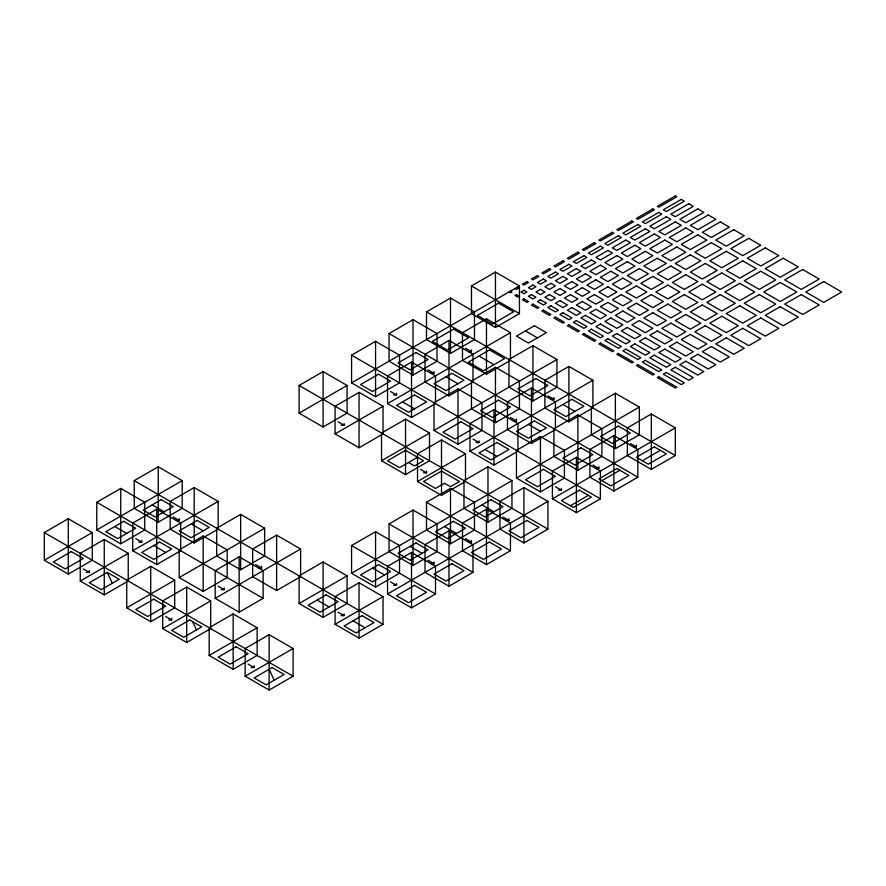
<?xml version="1.0" encoding="UTF-8"?>
<svg xmlns="http://www.w3.org/2000/svg" width="886" height="886" viewBox="0 0 886 886"><rect width="100%" height="100%" fill="white"/><g stroke="black" fill="none" stroke-linecap="round" stroke-linejoin="round"><path stroke-width="1.33" d="M44.3 532.564L68.277 518.72L92.266 532.564L92.266 560.262L68.277 574.106L44.3 560.262L44.3 532.564L293.111 676.217L293.111 648.519L269.134 634.675L245.145 648.519L245.145 676.217L269.134 690.061L293.111 676.217M96.762 502.273L120.74 488.43L144.728 502.273L144.728 529.972L120.74 543.816L96.762 529.972L96.762 502.273L263.131 598.338L263.131 570.639L239.154 556.796L215.176 570.639L215.176 598.338L239.154 612.182L263.131 598.338M134.229 480.644L158.217 466.8L182.195 480.644L182.195 508.331L158.217 522.186L134.229 508.331L134.229 480.644L383.04 624.298L383.04 596.599L359.063 582.755L335.085 596.599L335.085 624.298L359.063 638.142L383.04 624.298M299.114 385.454L323.091 371.611L347.068 385.454L347.068 413.142L323.091 426.986L299.114 413.142L299.114 385.454L547.925 529.108L547.925 501.41L523.936 487.566L499.959 501.41L499.959 529.108L523.936 542.952L547.925 529.108M351.565 355.164L375.553 341.32L399.531 355.164L399.531 382.852L375.553 396.706L351.565 382.852L351.565 355.164L600.387 498.818L600.387 471.119L576.398 457.276L552.421 471.119L552.421 498.818L576.398 512.662L600.387 498.818M389.043 333.535L413.02 319.68L437.008 333.535L437.008 361.222L413.02 375.066L389.043 361.222L389.043 333.535L637.854 477.177L637.854 449.49L613.876 435.646L589.888 449.49L589.888 477.177L613.876 491.032L637.854 477.177M426.509 311.894L450.498 298.05L474.475 311.894L474.475 339.593L450.498 353.436L426.509 339.593L426.509 311.894L675.32 455.548L675.32 427.86L651.343 414.006L627.366 427.86L627.366 455.548L651.343 469.392L675.32 455.548M471.474 285.934L495.462 272.091L519.44 285.934L519.44 313.633L495.462 327.477L471.474 313.633L471.474 285.934L519.44 313.633M44.3 560.262L92.266 532.564M96.762 529.972L182.195 480.644M299.114 413.142L347.068 385.454M351.565 382.852L519.44 285.934M104.26 539.485L80.272 553.329L80.272 581.028L104.26 594.871L128.237 581.028L128.237 553.329L104.26 539.485L104.26 594.871M156.711 509.195L132.734 523.05L132.734 550.738L156.711 564.581L180.7 550.738L180.7 523.05L156.711 509.195L156.711 564.581M194.189 487.566L170.201 501.41L170.201 529.108L194.189 542.952L218.166 529.108L218.166 501.41L194.189 487.566L194.189 542.952M359.063 392.376L335.085 406.22L335.085 433.918L359.063 447.762L383.04 433.918L383.04 406.22L359.063 392.376L359.063 447.762M411.525 362.086L387.536 375.93L387.536 403.628L411.525 417.472L435.502 403.628L435.502 375.93L411.525 362.086L411.525 417.472M448.992 340.457L425.014 354.3L425.014 381.988L448.992 395.843L472.98 381.988L472.98 354.3L448.992 340.457L448.992 395.843M486.469 318.816L462.481 332.671L462.481 360.358L486.469 374.202L510.447 360.358L510.447 332.671L486.469 318.816L486.469 374.202M80.272 581.028L128.237 553.329M132.734 550.738L218.166 501.41M335.085 433.918L383.04 406.22M387.536 403.628L510.447 332.671M107.25 572.367L89.264 582.755L101.259 589.677L119.245 579.3L107.25 572.367L112.323 583.287M150.72 566.309L126.742 580.164L126.742 607.851L150.72 621.695L174.697 607.851L174.697 580.164L150.72 566.309L150.72 621.695M203.182 536.03L179.194 549.874L179.194 577.561L203.182 591.405L227.159 577.561L227.159 549.874L203.182 536.03L203.182 591.405M240.649 514.389L216.671 528.233L216.671 555.932L240.649 569.776L264.637 555.932L264.637 528.233L240.649 514.389L240.649 569.776M405.533 419.2L381.545 433.044L381.545 460.742L405.533 474.586L429.511 460.742L429.511 433.044L405.533 419.2L405.533 474.586M457.984 388.91L434.007 402.765L434.007 430.452L457.984 444.296L481.973 430.452L481.973 402.765L457.984 388.91L457.984 444.296M495.462 367.28L471.474 381.124L471.474 408.823L495.462 422.666L519.44 408.823L519.44 381.124L495.462 367.28L495.462 422.666M532.929 345.651L508.952 359.495L508.952 387.182L532.929 401.026L556.917 387.182L556.917 359.495L532.929 345.651L532.929 401.026M126.742 607.851L174.697 580.164M179.194 577.561L264.637 528.233M381.545 460.742L429.511 433.044M434.007 430.452L556.917 359.495M186.691 587.086L162.714 600.929L162.714 628.617L186.691 642.472L210.68 628.617L210.68 600.929L186.691 587.086L186.691 642.472M276.62 535.166L252.643 549.01L252.643 576.697L276.62 590.541L300.609 576.697L300.609 549.01L276.62 535.166L276.62 590.541M441.505 439.965L417.516 453.82L417.516 481.508L441.505 495.352L465.482 481.508L465.482 453.82L441.505 439.965L441.505 495.352M493.967 409.686L469.979 423.53L469.979 451.218L493.967 465.061L517.945 451.218L517.945 423.53L493.967 409.686L493.967 465.061M531.434 388.046L507.456 401.89L507.456 429.588L531.434 443.432L555.411 429.588L555.411 401.89L531.434 388.046L531.434 443.432M568.901 366.416L544.923 380.26L544.923 407.948L568.901 421.802L592.889 407.948L592.889 380.26L568.901 366.416L568.901 421.802M417.516 457.276L399.531 467.664L387.536 460.742L405.533 450.354L423.519 460.742L414.526 465.936L408.524 462.47M162.714 628.617L210.68 600.929M215.176 598.338L300.609 549.01M417.516 481.508L465.482 453.82M469.979 451.218L592.889 380.26M233.162 613.909L209.174 627.753L209.174 655.452L233.162 669.295L257.139 655.452L257.139 627.753L233.162 613.909L233.162 669.295M323.091 561.99L299.114 575.834L299.114 603.521L323.091 617.376L347.068 603.521L347.068 575.834L323.091 561.99L323.091 617.376M351.565 545.543L375.553 531.7L399.531 545.543L399.531 573.242L375.553 587.086L351.565 573.242L351.565 545.543L435.502 594.008L435.502 566.309L411.525 552.465L387.536 566.309L387.536 594.008L411.525 607.851L435.502 594.008M389.043 523.914L413.02 510.07L437.008 523.914L437.008 551.601L413.02 565.445L389.043 551.601L389.043 523.914L472.98 572.367L472.98 544.68L448.992 530.836L425.014 544.68L425.014 572.367L448.992 586.222L472.98 572.367M426.509 502.273L450.498 488.43L474.475 502.273L474.475 529.972L450.498 543.816L426.509 529.972L426.509 502.273L510.447 550.738L510.447 523.05L486.469 509.195L462.481 523.05L462.481 550.738L486.469 564.581L510.447 550.738M487.964 466.8L463.987 480.644L463.987 508.331L487.964 522.186L511.953 508.331L511.953 480.644L487.964 466.8L487.964 522.186M540.427 436.51L516.449 450.354L516.449 478.052L540.427 491.896L564.404 478.052L564.404 450.354L540.427 436.51L540.427 491.896M577.893 414.881L553.916 428.724L553.916 456.412L577.893 470.256L601.882 456.412L601.882 428.724L577.893 414.881L577.893 470.256M615.371 393.24L591.383 407.084L591.383 434.782L615.371 448.626L639.349 434.782L639.349 407.084L615.371 393.24L615.371 448.626M209.174 655.452L257.139 627.753M299.114 603.521L347.068 575.834M351.565 573.242L511.953 480.644M516.449 478.052L639.349 407.084M245.145 676.217L293.111 648.519M335.085 624.298L383.04 596.599M387.536 594.008L547.925 501.41M552.421 498.818L675.32 427.86M601.882 480.644L619.868 470.256M642.35 460.742L660.336 450.354M570.407 505.74L588.393 495.352M468.484 351.709L471.474 351.709L471.474 349.97M431.006 373.338L434.007 373.338L434.007 371.611M393.539 394.968L396.54 394.968L396.54 393.24M550.915 399.298L553.916 399.298L553.916 397.57M513.448 420.939L516.449 420.939L516.449 419.2M341.077 425.258L344.078 425.258L344.078 423.53M475.97 442.568L478.972 442.568L478.972 440.84M633.357 446.898L636.358 446.898L636.358 445.16M595.89 468.528L598.881 468.528L598.881 466.8M423.519 472.858L426.509 472.858L426.509 471.119M558.413 490.157L561.414 490.157L561.414 488.43M176.203 520.447L179.194 520.447L179.194 518.72M505.95 520.447L508.952 520.447L508.952 518.72M138.725 542.088L141.727 542.088L141.727 540.349M468.484 542.088L471.474 542.088L471.474 540.349M431.006 563.717L434.007 563.717L434.007 561.99M258.634 568.048L261.636 568.048L261.636 566.32M86.263 572.367L89.264 572.367L89.264 570.639M393.539 585.358L396.54 585.358L396.54 583.619M221.168 589.677L224.169 589.677L224.169 587.95M341.077 615.637L344.078 615.637L344.078 613.909M168.705 619.967L171.707 619.967L171.707 618.24M251.148 667.568L254.138 667.568L254.138 665.829M517.945 286.798L519.44 287.662L516.449 289.401L514.943 288.537M510.447 291.129L511.953 291.992L510.447 292.856L508.952 291.992M525.442 330.932L537.425 337.854M465.482 348.242L471.474 351.709M478.972 356.028L493.967 364.689M547.925 395.843L553.916 399.298M562.909 404.492L574.903 411.414M630.356 443.432L636.358 446.898M446.001 376.805L457.984 383.727M528.433 424.394L540.427 431.316M428.016 369.872L434.007 373.338M510.447 417.472L516.449 420.939M592.889 465.061L598.881 468.528M390.538 391.512L396.54 394.968M472.98 439.102L478.972 442.568M555.411 486.702L561.414 490.157M402.532 401.89L414.526 408.823M484.963 449.49L496.957 456.412M338.075 421.802L344.078 425.258M420.518 469.392L426.509 472.858M481.973 504.876L493.967 511.798M502.96 516.992L508.952 520.447M444.495 526.505L456.489 533.427M465.482 538.622L471.474 542.088M410.03 546.407L422.013 553.329M428.016 560.262L434.007 563.717M372.552 568.048L384.546 574.97M390.538 581.892L396.54 585.358M191.188 523.914L203.182 530.836M152.215 504.876L164.209 511.798M173.202 516.992L179.194 520.447M255.644 564.581L261.636 568.048M317.099 600.066L329.083 606.988M338.075 612.182L344.078 615.637M353.071 620.831L365.054 627.753M153.721 545.543L165.704 552.465M114.748 526.505L126.742 533.427M135.735 538.622L141.727 542.088M218.166 586.222L224.169 589.677M83.273 568.912L89.264 572.367M165.704 616.501L171.707 619.967M248.146 664.101L254.138 667.568M269.134 669.295L274.195 680.215M192.683 621.695L196.493 629.891M651.343 414.006L651.343 469.392M613.876 435.646L613.876 491.032M576.398 457.276L576.398 512.662M523.936 487.566L523.936 542.952M495.462 272.091L495.462 327.477M486.469 509.195L486.469 564.581M450.498 298.05L450.498 353.436M450.498 488.43L450.498 543.816M448.992 530.836L448.992 586.222M413.02 319.68L413.02 375.066M413.02 510.07L413.02 565.445M411.525 552.465L411.525 607.851M375.553 341.32L375.553 396.706M375.553 531.7L375.553 587.086M359.063 582.755L359.063 638.142M323.091 371.611L323.091 426.986M269.134 634.675L269.134 690.061M239.154 556.796L239.154 612.182M158.217 466.8L158.217 522.186M120.74 488.43L120.74 543.816M68.277 518.72L68.277 574.106M526.937 281.604L522.441 284.207L523.936 285.07L528.433 282.479L526.937 281.604M537.425 275.557L531.434 279.012L532.929 279.876L538.932 276.421L537.425 275.557M549.42 268.624L541.922 272.954L543.428 273.818L550.915 269.499L549.42 268.624M562.909 260.838L553.916 266.033L555.411 266.896L564.404 261.702L562.909 260.838M577.893 252.189L567.405 258.247L568.901 259.111L579.4 253.053L577.893 252.189M594.384 242.664L582.39 249.586L583.896 250.461L595.89 243.528L594.384 242.664M612.37 232.287L598.881 240.073L600.387 240.937L613.876 233.151L612.37 232.287M631.862 221.035L616.866 229.684L618.373 230.548L633.357 221.899L631.862 221.035M652.838 208.919L636.358 218.432L637.854 219.307L654.344 209.783L652.838 208.919M675.32 195.939L657.334 206.327L658.841 207.191L676.826 196.803L675.32 195.939M453.599 329.138L432.401 341.376L447.386 350.036L468.583 337.799L453.599 329.138M498.563 303.178L477.366 315.416L492.361 324.077L513.559 311.839L498.563 303.178M71.279 551.601L53.293 561.99L65.287 568.912L83.273 558.523L71.279 551.601M123.741 521.311L105.755 531.7L117.749 538.622L135.735 528.233L123.741 521.311M161.208 499.682L143.222 510.07L155.216 516.992L173.202 506.604L161.208 499.682M378.543 374.202L360.558 384.59L372.552 391.512L390.538 381.124L378.543 374.202M416.021 352.573L398.035 362.95L410.03 369.872L428.016 359.495L416.021 352.573M516.449 294.595L514.943 295.459L517.945 297.187L519.44 296.323L516.449 294.595M523.936 290.265L520.946 291.992L523.936 293.72L526.937 291.992L523.936 290.265M532.929 285.07L528.433 287.662L531.434 289.401L535.93 286.798L532.929 285.07M543.428 279.012L537.425 282.479L540.427 284.207L546.418 280.74L543.428 279.012M555.411 272.091L547.925 276.421L550.915 278.149L558.413 273.818L555.411 272.091M568.901 264.305L559.908 269.499L562.909 271.227L571.902 266.033L568.901 264.305M583.896 255.644L573.397 261.702L576.398 263.441L586.886 257.383L583.896 255.644M600.387 246.131L588.393 253.053L591.383 254.78L603.377 247.858L600.387 246.131M618.373 235.742L604.883 243.528L607.874 245.267L621.363 237.47L618.373 235.742M637.854 224.49L622.869 233.151L625.859 234.879L640.855 226.229L637.854 224.49M658.841 212.385L642.35 221.899L645.351 223.626L661.831 214.113L658.841 212.385M681.323 199.394L663.337 209.783L666.327 211.51L684.313 201.133L681.323 199.394M523.936 298.914L522.441 299.778L526.937 302.381L528.433 301.517L523.936 298.914M531.434 294.595L528.433 296.323L532.929 298.914L535.93 297.187L531.434 294.595M540.427 289.401L535.93 291.992L540.427 294.595L544.923 291.992L540.427 289.401M550.915 283.343L544.923 286.798L549.42 289.401L555.411 285.934L550.915 283.343M562.909 276.421L555.411 280.74L559.908 283.343L567.405 279.012L562.909 276.421M576.398 268.624L567.405 273.818L571.902 276.421L580.895 271.227L576.398 268.624M591.383 259.975L580.895 266.033L585.391 268.624L595.89 262.566L591.383 259.975M607.874 250.461L595.89 257.383L600.387 259.975L612.37 253.053L607.874 250.461M625.859 240.073L612.37 247.858L616.866 250.461L630.356 242.664L625.859 240.073M645.351 228.821L630.356 237.47L634.852 240.073L649.848 231.423L645.351 228.821M666.327 216.705L649.848 226.229L654.344 228.821L670.824 219.307L666.327 216.705M688.81 203.725L670.824 214.113L675.32 216.705L693.317 206.327L688.81 203.725M532.929 304.108L531.434 304.972L537.425 308.439L538.932 307.575L532.929 304.108M540.427 299.778L537.425 301.517L543.428 304.972L546.418 303.245L540.427 299.778M549.42 294.595L544.923 297.187L550.915 300.642L555.411 298.05L549.42 294.595M559.908 288.537L553.916 291.992L559.908 295.459L565.91 291.992L559.908 288.537M571.902 281.604L564.404 285.934L570.407 289.401L577.893 285.07L571.902 281.604M585.391 273.818L576.398 279.012L582.39 282.479L591.383 277.285L585.391 273.818M600.387 265.169L589.888 271.227L595.89 274.682L606.378 268.624L600.387 265.169M616.866 255.644L604.883 262.566L610.875 266.033L622.869 259.111L616.866 255.644M634.852 245.267L621.363 253.053L627.366 256.519L640.855 248.722L634.852 245.267M654.344 234.015L639.349 242.664L645.351 246.131L660.336 237.47L654.344 234.015M675.32 221.899L658.841 231.423L664.832 234.879L681.323 225.365L675.32 221.899M697.814 208.919L679.817 219.307L685.819 222.763L703.805 212.385L697.814 208.919M543.428 310.166L541.922 311.03L549.42 315.361L550.915 314.497L543.428 310.166M550.915 305.836L547.925 307.575L555.411 311.894L558.413 310.166L550.915 305.836M559.908 300.642L555.411 303.245L562.909 307.575L567.405 304.972L559.908 300.642M570.407 294.595L564.404 298.05L571.902 302.381L577.893 298.914L570.407 294.595M582.39 287.662L574.903 291.992L582.39 296.323L589.888 291.992L582.39 287.662M595.89 279.876L586.886 285.07L594.384 289.401L603.377 284.207L595.89 279.876M610.875 271.227L600.387 277.285L607.874 281.604L618.373 275.557L610.875 271.227M627.366 261.702L615.371 268.624L622.869 272.954L634.852 266.033L627.366 261.702M645.351 251.325L631.862 259.111L639.349 263.441L652.838 255.644L645.351 251.325M664.832 240.073L649.848 248.722L657.334 253.053L672.33 244.403L664.832 240.073M685.819 227.957L669.329 237.47L676.826 241.8L693.317 232.287L685.819 227.957M708.302 214.977L690.316 225.365L697.814 229.684L715.799 219.307L708.302 214.977M489.57 349.915L468.373 362.152L483.368 370.802L504.555 358.564L489.57 349.915M159.713 542.088L141.727 552.465L153.721 559.387L171.707 549.01L159.713 542.088M197.19 520.447L179.194 530.836L191.188 537.758L209.174 527.369L197.19 520.447M414.526 394.968L396.54 405.356L408.524 412.278L426.509 401.89L414.526 394.968M451.993 373.338L434.007 383.727L446.001 390.648L463.987 380.26L451.993 373.338M534.435 325.738L516.449 336.126L528.433 343.048L546.418 332.671L534.435 325.738M555.411 317.088L553.916 317.952L562.909 323.146L564.404 322.282L555.411 317.088M562.909 312.758L559.908 314.497L568.901 319.68L571.902 317.952L562.909 312.758M571.902 307.575L567.405 310.166L576.398 315.361L580.895 312.758L571.902 307.575M582.39 301.517L576.398 304.972L585.391 310.166L591.383 306.7L582.39 301.517M594.384 294.595L586.886 298.914L595.89 304.108L603.377 299.778L594.384 294.595M607.874 286.798L598.881 291.992L607.874 297.187L616.866 291.992L607.874 286.798M622.869 278.149L612.37 284.207L621.363 289.401L631.862 283.343L622.869 278.149M639.349 268.624L627.366 275.557L636.358 280.74L648.342 273.818L639.349 268.624M657.334 258.247L643.845 266.033L652.838 271.227L666.327 263.441L657.334 258.247M676.826 246.995L661.831 255.644L670.824 260.838L685.819 252.189L676.826 246.995M697.814 234.879L681.323 244.403L690.316 249.586L706.807 240.073L697.814 234.879M720.296 221.899L702.31 232.287L711.303 237.47L729.289 227.093L720.296 221.899M568.901 324.874L567.405 325.738L577.893 331.796L579.4 330.932L568.901 324.874M576.398 320.555L573.397 322.282L583.896 328.341L586.886 326.613L576.398 320.555M585.391 315.361L580.895 317.952L591.383 324.01L595.89 321.419L585.391 315.361M595.89 309.303L589.888 312.758L600.387 318.816L606.378 315.361L595.89 309.303M607.874 302.381L600.387 306.7L610.875 312.758L618.373 308.439L607.874 302.381M621.363 294.595L612.37 299.778L622.869 305.836L631.862 300.642L621.363 294.595M636.358 285.934L625.859 291.992L636.358 298.05L646.846 291.992L636.358 285.934M652.838 276.421L640.855 283.343L651.343 289.401L663.337 282.479L652.838 276.421M670.824 266.033L657.334 273.818L667.834 279.876L681.323 272.091L670.824 266.033M690.316 254.78L675.32 263.441L685.819 269.499L700.804 260.838L690.316 254.78M711.303 242.664L694.812 252.189L705.3 258.247L721.791 248.722L711.303 242.664M733.785 229.684L715.799 240.073L726.287 246.131L744.273 235.742L733.785 229.684M583.896 333.535L582.39 334.399L594.384 341.32L595.89 340.457L583.896 333.535M591.383 329.204L588.393 330.932L600.387 337.854L603.377 336.126L591.383 329.204M600.387 324.01L595.89 326.613L607.874 333.535L612.37 330.932L600.387 324.01M610.875 317.952L604.883 321.419L616.866 328.341L622.869 324.874L610.875 317.952M622.869 311.03L615.371 315.361L627.366 322.282L634.852 317.952L622.869 311.03M636.358 303.245L627.366 308.439L639.349 315.361L648.342 310.166L636.358 303.245M651.343 294.595L640.855 300.642L652.838 307.575L663.337 301.517L651.343 294.595M667.834 285.07L655.839 291.992L667.834 298.914L679.817 291.992L667.834 285.07M685.819 274.682L672.33 282.479L684.313 289.401L697.814 281.604L685.819 274.682M705.3 263.441L690.316 272.091L702.31 279.012L717.295 270.363L705.3 263.441M726.287 251.325L709.797 260.838L721.791 267.76L738.282 258.247L726.287 251.325M748.77 238.345L730.784 248.722L742.778 255.644L760.764 245.267L748.77 238.345M153.721 599.202L135.735 609.579L147.718 616.501L165.704 606.124L153.721 599.202M460.986 421.802L443 432.18L454.994 439.102L472.98 428.724L460.986 421.802M498.464 400.162L480.467 410.55L492.461 417.472L510.447 407.084L498.464 400.162M535.93 378.532L517.945 388.91L529.939 395.843L547.925 385.454L535.93 378.532M600.387 343.048L598.881 343.912L612.37 351.709L613.876 350.834L600.387 343.048M607.874 338.729L604.883 340.457L618.373 348.242L621.363 346.515L607.874 338.729M616.866 333.535L612.37 336.126L625.859 343.912L630.356 341.32L616.866 333.535M627.366 327.477L621.363 330.932L634.852 338.729L640.855 335.262L627.366 327.477M639.349 320.555L631.862 324.874L645.351 332.671L652.838 328.341L639.349 320.555M652.838 312.758L643.845 317.952L657.334 325.738L666.327 320.555L652.838 312.758M667.834 304.108L657.334 310.166L670.824 317.952L681.323 311.894L667.834 304.108M684.313 294.595L672.33 301.517L685.819 309.303L697.814 302.381L684.313 294.595M702.31 284.207L688.81 291.992L702.31 299.778L715.799 291.992L702.31 284.207M721.791 272.954L706.807 281.604L720.296 289.401L735.28 280.74L721.791 272.954M742.778 260.838L726.287 270.363L739.777 278.149L756.267 268.624L742.778 260.838M765.26 247.858L747.275 258.247L760.764 266.033L778.75 255.644L765.26 247.858M618.373 353.436L616.866 354.3L631.862 362.95L633.357 362.086L618.373 353.436M625.859 349.106L622.869 350.834L637.854 359.495L640.855 357.767L625.859 349.106M634.852 343.912L630.356 346.515L645.351 355.164L649.848 352.573L634.852 343.912M645.351 337.854L639.349 341.32L654.344 349.97L660.336 346.515L645.351 337.854M657.334 330.932L649.848 335.262L664.832 343.912L672.33 339.593L657.334 330.932M670.824 323.146L661.831 328.341L676.826 336.99L685.819 331.796L670.824 323.146M685.819 314.497L675.32 320.555L690.316 329.204L700.804 323.146L685.819 314.497M702.31 304.972L690.316 311.894L705.3 320.555L717.295 313.633L702.31 304.972M720.296 294.595L706.807 302.381L721.791 311.03L735.28 303.245L720.296 294.595M739.777 283.343L724.792 291.992L739.777 300.642L754.761 291.992L739.777 283.343M760.764 271.227L744.273 280.74L759.258 289.401L775.748 279.876L760.764 271.227M783.246 258.247L765.26 268.624L780.245 277.285L798.231 266.896L783.246 258.247M441.505 471.119L423.519 481.508L435.502 488.43L444.495 483.235L450.498 486.702L459.491 481.508L441.505 471.119M189.693 619.967L171.707 630.356L183.69 637.278L201.687 626.889L189.693 619.967M496.957 442.568L478.972 452.956L490.966 459.878L508.952 449.49L496.957 442.568M534.435 420.939L516.449 431.316L528.433 438.238L546.418 427.86L534.435 420.939M571.902 399.298L553.916 409.686L565.91 416.608L583.896 406.22L571.902 399.298M637.854 364.689L636.358 365.553L652.838 375.066L654.344 374.202L637.854 364.689M645.351 360.358L642.35 362.086L658.841 371.611L661.831 369.872L645.351 360.358M654.344 355.164L649.848 357.767L666.327 367.28L670.824 364.689L654.344 355.164M664.832 349.106L658.841 352.573L675.32 362.086L681.323 358.631L664.832 349.106M676.826 342.184L669.329 346.515L685.819 356.028L693.317 351.709L676.826 342.184M690.316 334.399L681.323 339.593L697.814 349.106L706.807 343.912L690.316 334.399M705.3 325.738L694.812 331.796L711.303 341.32L721.791 335.262L705.3 325.738M721.791 316.224L709.797 323.146L726.287 332.671L738.282 325.738L721.791 316.224M739.777 305.836L726.287 313.633L742.778 323.146L756.267 315.361L739.777 305.836M759.258 294.595L744.273 303.245L760.764 312.758L775.748 304.108L759.258 294.595M780.245 282.479L763.754 291.992L780.245 301.517L796.735 291.992L780.245 282.479M802.727 269.499L784.741 279.876L801.232 289.401L819.218 279.012L802.727 269.499M658.841 376.805L657.334 377.669L675.32 388.046L676.826 387.182L658.841 376.805M666.327 372.474L663.337 374.202L681.323 384.59L684.313 382.852L666.327 372.474M675.32 367.28L670.824 369.872L688.81 380.26L693.317 377.669L675.32 367.28M685.819 361.222L679.817 364.689L697.814 375.066L703.805 371.611L685.819 361.222M697.814 354.3L690.316 358.631L708.302 369.008L715.799 364.689L697.814 354.3M711.303 346.515L702.31 351.709L720.296 362.086L729.289 356.892L711.303 346.515M726.287 337.854L715.799 343.912L733.785 354.3L744.273 348.242L726.287 337.854M742.778 328.341L730.784 335.262L748.77 345.651L760.764 338.729L742.778 328.341M760.764 317.952L747.275 325.738L765.26 336.126L778.75 328.341L760.764 317.952M780.245 306.7L765.26 315.361L783.246 325.738L798.231 317.088L780.245 306.7M801.232 294.595L784.741 304.108L802.727 314.497L819.218 304.972L801.232 294.595M823.714 281.604L805.728 291.992L823.714 302.381L841.7 291.992L823.714 281.604M236.152 646.791L218.166 657.179L230.161 664.101L248.146 653.713L236.152 646.791M326.092 594.871L308.106 605.26L320.09 612.182L338.075 601.793L326.092 594.871M378.543 564.581L360.558 574.97L372.552 581.892L390.538 571.503L378.543 564.581M416.021 542.952L398.035 553.329L410.03 560.262L428.016 549.874L416.021 542.952M453.488 521.311L435.502 531.7L447.496 538.622L465.482 528.233L453.488 521.311M490.966 499.682L472.98 510.07L484.963 516.992L502.96 506.604L490.966 499.682M543.428 469.392L525.442 479.78L537.425 486.702L555.411 476.314L543.428 469.392M580.895 447.762L562.909 458.14L574.903 465.061L592.889 454.684L580.895 447.762M618.373 426.122L600.387 436.51L612.37 443.432L630.356 433.044L618.373 426.122M272.124 667.568L254.138 677.945L266.132 684.867L284.118 674.49L272.124 667.568M362.064 615.637L344.078 626.025L356.061 632.947L374.047 622.559L362.064 615.637M414.526 585.358L396.54 595.735L408.524 602.657L426.509 592.28L414.526 585.358M451.993 563.717L434.007 574.106L446.001 581.028L463.987 570.639L451.993 563.717M489.46 542.088L471.474 552.465L483.468 559.387L501.454 549.01L489.46 542.088M526.937 520.447L508.952 530.836L520.946 537.758L538.932 527.369L526.937 520.447M579.4 490.157L561.414 500.546L573.397 507.468L591.383 497.09L579.4 490.157M616.866 468.528L598.881 478.916L610.875 485.838L628.861 475.45L616.866 468.528M654.344 446.898L636.358 457.276L648.342 464.198L666.327 453.82L654.344 446.898"/></g></svg>
